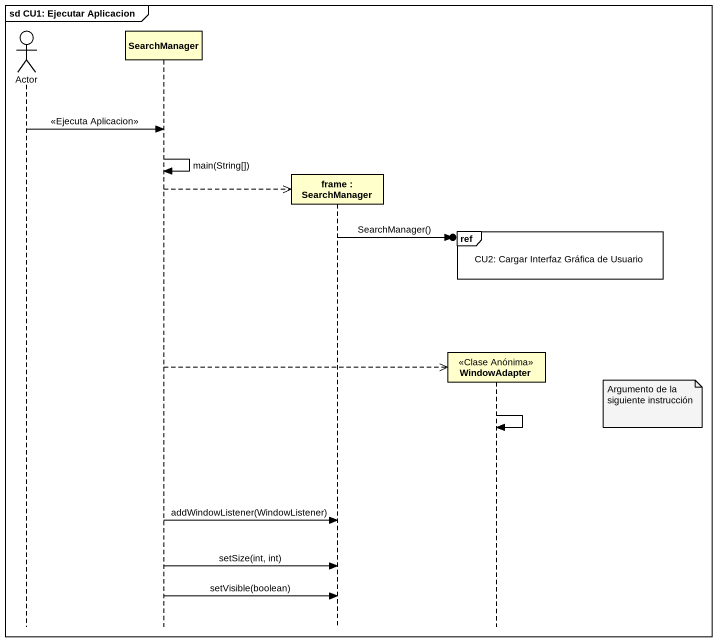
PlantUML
@startuml
mainframe sd CU1: Ejecutar Aplicacion
hide footbox
actor "Actor" as Actor_
participant SearchManager
participant "frame : SearchManager" as frame_
participant WindowAdapter <<Clase Anónima>>

Actor_ -> SearchManager : <<Ejecuta Aplicacion>>
SearchManager -> SearchManager : main(String[])
SearchManager -->> frame_ **
ref over WindowAdapter : CU2: Cargar Interfaz Gráfica de Usuario
frame_ ->o] : SearchManager()
SearchManager -->> WindowAdapter **
note right of WindowAdapter : Argumento de la siguiente instrucción
WindowAdapter -> WindowAdapter
SearchManager -> frame_ : addWindowListener(WindowListener)
SearchManager -> frame_ : setSize(int, int)
SearchManager -> frame_ : setVisible(boolean)
@enduml
